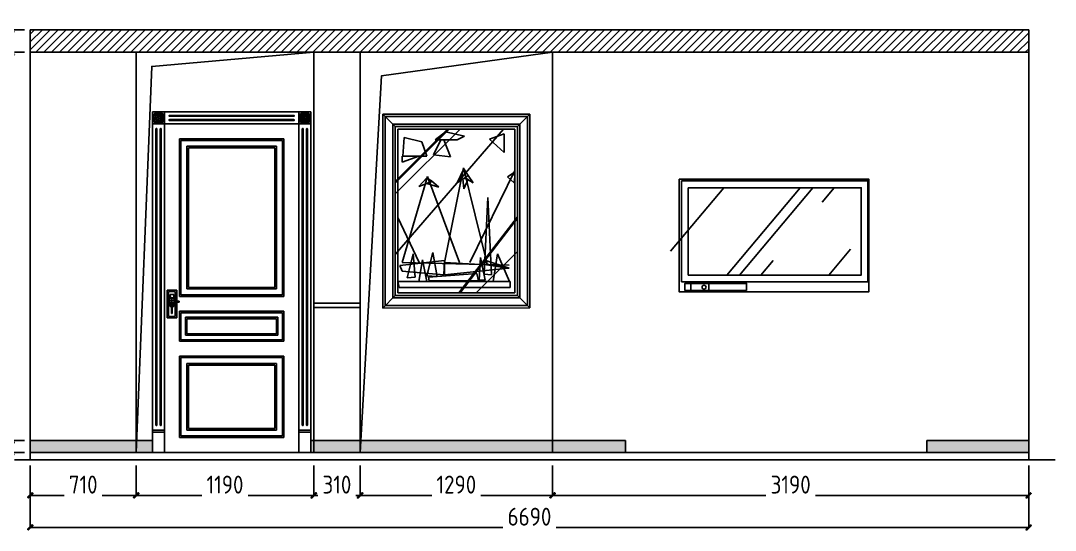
# Model space of a CAD drawing. Extents: x -74236 to 286982, y -14633 to 132816.
# Drawn here: x 96072 to 103004, y 122240 to 125653 of the extents above; entities that cross this region are included whole.
import ezdxf

# ---------------------------------------------------------------- set-up
doc = ezdxf.new("R2010")
doc.units = 0
doc.header["$LTSCALE"] = 10
doc.header["$MEASUREMENT"] = 0
doc.header["$PDSIZE"] = 5
for name, color, linetype in [('1活动家具', 4, 'Continuous'), ('2改建新建', 7, 'Continuous'), ('2粗线1 墙柱  - 4号线', 4, 'Continuous'), ('3粗线2 家具造型  - 7号线', 7, 'Continuous'), ('5顶面布置', 3, 'Continuous'), ('BALCONY_阳台线_', 7, 'Continuous'), ('FURN', 4, 'Continuous'), ('图层3', 66, 'Continuous'), ('图框', 4, 'Continuous'), ('立面', 8, 'Continuous')]:
    doc.layers.add(name, color=color, linetype=linetype)
doc.styles.get("Standard").update_dxf_attribs({"font": 'gbenor.shx', "bigfont": 'gbcbig.shx'})
doc.dimstyles.new('wl20', dxfattribs={"dimscale": 60, "dimtxt": 1.8, "dimasz": 0.03, "dimexe": 0, "dimexo": 0.625, "dimgap": 0.2, "dimtad": 1, "dimdec": 0, "dimrnd": 0.05, "dimdsep": 46, "dimtxsty": 'Standard', "dimblk": 'BZ', "dimcen": 0.06, "dimclrd": 127, "dimclre": 127, "dimclrt": 1, "dimadec": 0, "dimazin": 0, "dimtfac": 1, "dimtdec": 0, "dimtix": 1, "dimtmove": 2, "dimatfit": 3, "dimldrblk": 'jt', "dimfxl": 1, "dimtvp": 1, "dimtfill": 1, "dimtolj": 1, "dimtzin": 0, "dimarcsym": 0})

# ---------------------------------------------------------------- blocks, each defined once
blk = doc.blocks.new('ds')
at = {"layer": '2粗线1 墙柱  - 4号线'}
h = blk.add_hatch(dxfattribs=at)
h.set_pattern_fill('木材', color=251, scale=484.444444, style=0)
h.set_pattern_definition([(50, (371441.3, -424348.75), (313.9628, 1127.828), [7266.667, -968.889, 2422.222, -484.444]), (50, (372085.6, -424106.5), (-804.9658, 43.0492), [1453.3333, -159.8667, 2906.6667, -363.3333]), (50, (371683.5, -423936.97), (1370.6124, 2138.38564), [3875.5556, -678.2222, 1937.7778, -484.4444])])
edge = h.paths.add_edge_path()
edge.add_line((623346.2, -501665.9), (623086.2, -501665.9))
edge.add_ellipse((623077.2, -501660.4), major_axis=(7.5, 7.5), ratio=1, start_angle=166.3226, end_angle=283.6774, ccw=False)
edge.add_line((623068.1, -501665.9), (622986.8, -501665.9))
edge.add_ellipse((622925.5, -501636.2), major_axis=(48.1, 48.1), ratio=1, start_angle=268.6684, end_angle=289.1936, ccw=False)
edge.add_ellipse((622923.6, -501634.2), major_axis=(50.1, 50.1), ratio=1, start_angle=259.256, end_angle=268.6684, ccw=False)
edge.add_line((622963.5, -501692.8), (622956.9, -501692.8))
edge.add_ellipse((622963.6, -501714.7), major_axis=(16.2, 16.2), ratio=1, start_angle=61.9289, end_angle=110.7946)
edge.add_line((622942.7, -501705.3), (622935.2, -501705.3))
edge.add_line((622935.2, -501705.3), (622935.2, -501715.6))
edge.add_ellipse((622928.5, -501725.8), major_axis=(8.61, 8.61), ratio=1, start_angle=352.9636, end_angle=371.5944, ccw=False)
edge.add_ellipse((622932.4, -501721.9), major_axis=(4.74, 4.74), ratio=1, start_angle=314.8816, end_angle=347.6486, ccw=False)
edge.add_ellipse((622934.1, -501722), major_axis=(3.54, 3.54), ratio=1, start_angle=277.0364, end_angle=315, ccw=False)
edge.add_ellipse((622926, -501717), major_axis=(-10.2, 10.2), ratio=1, start_angle=169.4282, end_angle=191.4852, ccw=False)
edge.add_ellipse((622924.7, -501711.1), major_axis=(14.3, 14.3), ratio=1, start_angle=237.4015, end_angle=252.9622, ccw=False)
edge.add_ellipse((622936.5, -501742.1), major_axis=(-9.54, 9.54), ratio=1, start_angle=-11.4552, end_angle=11.1469)
edge.add_ellipse((622923.4, -501733), major_axis=(1.77, 1.77), ratio=1, start_angle=200.4292, end_angle=274.6758, ccw=False)
edge.add_ellipse((622921.3, -501733), major_axis=(-1.77, 1.77), ratio=1, start_angle=85.3242, end_angle=159.5708, ccw=False)
edge.add_ellipse((622908.2, -501742.1), major_axis=(9.54, 9.54), ratio=1, start_angle=348.8531, end_angle=370.8883)
edge.add_ellipse((622919.7, -501711.1), major_axis=(-14.3, 14.3), ratio=1, start_angle=107.0378, end_angle=122.5985, ccw=False)
edge.add_ellipse((622918.5, -501717), major_axis=(-10.2, 10.2), ratio=1, start_angle=78.5148, end_angle=100.5718, ccw=False)
edge.add_ellipse((622910.3, -501722), major_axis=(-3.54, 3.54), ratio=1, start_angle=45, end_angle=82.9636, ccw=False)
edge.add_ellipse((622912, -501721.9), major_axis=(-4.74, 4.74), ratio=1, start_angle=12.3514, end_angle=45.1184, ccw=False)
edge.add_ellipse((622916, -501725.8), major_axis=(8.61, 8.61), ratio=1, start_angle=77.0827, end_angle=97.0364, ccw=False)
edge.add_line((622909.5, -501715.5), (622909.5, -501705.3))
edge.add_line((622909.5, -501705.3), (622902, -501705.3))
edge.add_ellipse((622881.1, -501714.7), major_axis=(16.2, 16.2), ratio=1, start_angle=339.2054, end_angle=388.0711)
edge.add_line((622887.8, -501692.8), (622881.2, -501692.8))
edge.add_ellipse((622921.1, -501634.2), major_axis=(-50.1, 50.1), ratio=1, start_angle=91.3316, end_angle=100.744, ccw=False)
edge.add_ellipse((622919.1, -501636.2), major_axis=(-48.1, 48.1), ratio=1, start_angle=70.8064, end_angle=91.3316, ccw=False)
edge.add_line((622857.8, -501665.9), (622776.6, -501665.9))
edge.add_ellipse((622767.5, -501660.4), major_axis=(7.5, 7.5), ratio=1, start_angle=166.3226, end_angle=283.6774, ccw=False)
edge.add_line((622758.4, -501665.9), (622491.1, -501665.9))
edge.add_line((622491.1, -501665.9), (622491.1, -502081.4))
edge.add_line((622491.1, -502081.4), (623346.2, -502081.4))
edge.add_line((623346.2, -502081.4), (623346.2, -501665.9))
at = {"layer": '3粗线2 家具造型  - 7号线', "color": 251, "ltscale": 0.2}
for p, q in [((623434.2, -501625.5), (622531.9, -501625.5)), ((622531.9, -502160.9), (622531.9, -501625.5)), ((623434.2, -502160.9), (623434.2, -501625.5)), ((623434.2, -502160.9), (622531.9, -502160.9))]:
    blk.add_line(p, q, dxfattribs=at)
at = {"layer": '3粗线2 家具造型  - 7号线', "color": 251}
for p, q in [((622587.4, -502120.8), (622587.4, -502154.2)), ((622673, -502120.8), (622673, -502154.2))]:
    blk.add_line(p, q, dxfattribs=at)
for points in [[(622543.5, -501633.9), (623429.9, -501633.9), (623429.9, -502113.4), (622543.5, -502113.4)], [(622575.5, -501665.9), (623397.9, -501665.9), (623397.9, -502081.4), (622575.5, -502081.4)], [(622852.8, -502154.2), (622559.2, -502154.2), (622559.2, -502120.8), (622852.8, -502120.8)]]:
    blk.add_lwpolyline(points, close=True, dxfattribs=at)
blk.add_circle((622650.4, -502139.1), 9.57, dxfattribs=at)
blk = doc.blocks.new('regfgg')
at = {"color": 8, "ltscale": 5}
for p, q in [((98666.5, -6162.7), (99346.5, -6162.7)), ((98716.5, -6212.7), (99296.5, -6212.7))]:
    blk.add_line(p, q, dxfattribs=at)
at = {"layer": 'BALCONY_阳台线_', "color": 8}
for p, q in [((99423.5, -5995.4), (98589.5, -5995.4)), ((99423.5, -6001.4), (98589.5, -6001.4)), ((99423.5, -6024), (98589.5, -6024)), ((99423.5, -6030), (98589.5, -6030)), ((98499.2, -6085.7), (98499.2, -8069.7)), ((98505.2, -6085.7), (98505.2, -8069.7)), ((98527.9, -6085.7), (98527.9, -8069.7)), ((98533.9, -6085.7), (98533.9, -8069.7)), ((99479.2, -6085.7), (99479.2, -8069.7)), ((99485.2, -6085.7), (99485.2, -8069.7)), ((99507.9, -6085.7), (99507.9, -8069.7)), ((99513.9, -6085.7), (99513.9, -8069.7)), ((98666.5, -6162.7), (98666.5, -7197.7)), ((99346.5, -7197.7), (99346.5, -6162.7)), ((98716.5, -6212.7), (98716.5, -7147.7)), ((99296.5, -7147.7), (99296.5, -6212.7)), ((98583.7, -7342.3), (98583.7, -7175)), ((98583.7, -7175), (98628.3, -7175)), ((98593.7, -7195), (98618.3, -7195)), ((98593.7, -7220.9), (98593.7, -7195)), ((98618.3, -7195), (98618.3, -7220.4)), ((98628.3, -7175), (98628.3, -7230.5)), ((98666.5, -7197.7), (99346.5, -7197.7)), ((98716.5, -7147.7), (99296.5, -7147.7)), ((98579.7, -7235.4), (98631.5, -7235.4)), ((98593.7, -7275), (98593.7, -7249.9)), ((98593.7, -7275), (98618.3, -7275)), ((98603.7, -7322.3), (98603.7, -7275)), ((98606.3, -7211.9), (98606.3, -7262)), ((98608.3, -7275), (98608.3, -7322.3)), ((98618.3, -7250.4), (98618.3, -7275)), ((98628.3, -7237.7), (98628.3, -7342.3)), ((98628.3, -7342.3), (98583.7, -7342.3)), ((98608.3, -7322.3), (98603.7, -7322.3)), ((98666.5, -7317.7), (99346.5, -7317.7)), ((98666.5, -7497.7), (98666.5, -7317.7)), ((99346.5, -7317.7), (99346.5, -7497.7)), ((98706.5, -7457.7), (98706.5, -7357.7)), ((98706.5, -7357.7), (99306.5, -7357.7)), ((99306.5, -7357.7), (99306.5, -7457.7)), ((99306.5, -7457.7), (98706.5, -7457.7)), ((99346.5, -7497.7), (98666.5, -7497.7)), ((98666.5, -8142.7), (98666.5, -7617.7)), ((98666.5, -7617.7), (99346.5, -7617.7)), ((99346.5, -7617.7), (99346.5, -8142.7)), ((98716.5, -8092.7), (98716.5, -7667.7)), ((98716.5, -7667.7), (99296.5, -7667.7)), ((99296.5, -7667.7), (99296.5, -8092.7)), ((98556.5, -8102.7), (98476.5, -8102.7)), ((99296.5, -8092.7), (98716.5, -8092.7)), ((99536.5, -8102.7), (99456.5, -8102.7)), ((98556.5, -8117.7), (98476.5, -8117.7)), ((99346.5, -8142.7), (98666.5, -8142.7)), ((99536.5, -8117.7), (99456.5, -8117.7))]:
    blk.add_line(p, q, dxfattribs=at)
for points in [[(98480.7, -6020.9, 0.150716), (98485.6, -6016.8, -0.220802), (98496.1, -6010.2, -0.081925), (98507.7, -6010.6)], [(98480.7, -6020.9, -0.150716), (98486.9, -6022.5, 0.220802), (98499.3, -6023.8, 0.081925), (98509.5, -6018.4)], [(98487.8, -5989.8, -0.150716), (98490.4, -5995.6, 0.220802), (98497.1, -6006.1, 0.081925), (98507.7, -6010.8)], [(98487.8, -5989.8, 0.150716), (98494.1, -5991, -0.220802), (98505.8, -5995.2, -0.081925), (98512.7, -6004.5)], [(98487.8, -6019.2, -0.120235), (98492.8, -6020.3, 0.299978), (98509.7, -6018.1)], [(98487.9, -6019.3, 0.120235), (98491.9, -6016.2, -0.299978), (98508.1, -6010.8)], [(98493.5, -5994.4, 0.120235), (98498.5, -5995.6, -0.299978), (98512.7, -6004.9)], [(98493.6, -5994.3, -0.120235), (98495.8, -5998.9, 0.299978), (98508.1, -6010.7)], [(98500.6, -6045.9, 0.150716), (98500.4, -6039.4, -0.220802), (98501.8, -6027.1, -0.081925), (98509.4, -6018.3)], [(98500.6, -6045.9, -0.150716), (98505.7, -6042, 0.220802), (98514.5, -6033.2, 0.081925), (98516.6, -6021.8)], [(98503.9, -6039.3, 0.120235), (98503.9, -6034.1, -0.299978), (98509.8, -6018.1)], [(98503.7, -6039.2, -0.120235), (98507.7, -6035.9, 0.299978), (98516.5, -6021.4)], [(98516.5, -5975.9, -0.150716), (98513.6, -5981.6, 0.220802), (98509.5, -5993.4, 0.081925), (98512.5, -6004.6)], [(98516.6, -5983.3, -0.120235), (98514.4, -5987.9, 0.299978), (98512.8, -6004.9)], [(98516.4, -5983.3, 0.120235), (98518.6, -5987.9, -0.299978), (98520.3, -6004.9)], [(98532.5, -6045.9, 0.150716), (98527.4, -6042, -0.220802), (98518.6, -6033.2, -0.081925), (98516.4, -6021.8)], [(98516.5, -5975.9, 0.150716), (98519.5, -5981.6, -0.220802), (98523.6, -5993.4, -0.081925), (98520.5, -6004.6)], [(98529.4, -6039.2, 0.120235), (98525.4, -6035.9, -0.299978), (98516.6, -6021.4)], [(98539.6, -5994.4, -0.120235), (98534.6, -5995.6, 0.299978), (98520.3, -6004.9)], [(98545.3, -5989.8, -0.150716), (98539, -5991, 0.220802), (98527.3, -5995.2, 0.081925), (98520.4, -6004.5)], [(98529.2, -6039.3, -0.120235), (98529.2, -6034.1, 0.299978), (98523.3, -6018.1)], [(98545.3, -6019.2, 0.120235), (98540.2, -6020.3, -0.299978), (98523.4, -6018.1)], [(98552.4, -6020.9, 0.150716), (98546.2, -6022.5, -0.220802), (98533.8, -6023.8, -0.081925), (98523.6, -6018.4)], [(98532.5, -6045.9, -0.150716), (98532.6, -6039.4, 0.220802), (98531.2, -6027.1, 0.081925), (98523.7, -6018.3)], [(98539.5, -5994.3, 0.120235), (98537.2, -5998.9, -0.299978), (98525, -6010.7)], [(98545.2, -6019.3, -0.120235), (98541.2, -6016.2, 0.299978), (98525, -6010.8)], [(98552.4, -6020.9, -0.150716), (98547.5, -6016.8, 0.220802), (98536.9, -6010.2, 0.081925), (98525.3, -6010.6)], [(98545.3, -5989.8, 0.150716), (98542.7, -5995.6, -0.220802), (98536, -6006.1, -0.081925), (98525.4, -6010.8)], [(99460.7, -6020.9, 0.150716), (99465.6, -6016.8, -0.220802), (99476.1, -6010.2, -0.081925), (99487.7, -6010.6)], [(99460.7, -6020.9, -0.150716), (99466.9, -6022.5, 0.220802), (99479.3, -6023.8, 0.081925), (99489.5, -6018.4)], [(99467.8, -5989.8, 0.150716), (99474.1, -5991, -0.220802), (99485.8, -5995.2, -0.081925), (99492.7, -6004.5)], [(99467.8, -5989.8, -0.150716), (99470.4, -5995.6, 0.220802), (99477.1, -6006.1, 0.081925), (99487.7, -6010.8)], [(99467.8, -6019.2, -0.120235), (99472.8, -6020.3, 0.299978), (99489.7, -6018.1)], [(99467.9, -6019.3, 0.120235), (99471.9, -6016.2, -0.299978), (99488.1, -6010.8)], [(99473.5, -5994.4, 0.120235), (99478.5, -5995.6, -0.299978), (99492.7, -6004.9)], [(99473.6, -5994.3, -0.120235), (99475.8, -5998.9, 0.299978), (99488.1, -6010.7)], [(99480.6, -6045.9, 0.150716), (99480.4, -6039.4, -0.220802), (99481.8, -6027.1, -0.081925), (99489.4, -6018.3)], [(99480.6, -6045.9, -0.150716), (99485.7, -6042, 0.220802), (99494.5, -6033.2, 0.081925), (99496.6, -6021.8)], [(99483.9, -6039.3, 0.120235), (99483.9, -6034.1, -0.299978), (99489.8, -6018.1)], [(99483.7, -6039.2, -0.120235), (99487.7, -6035.9, 0.299978), (99496.5, -6021.4)], [(99496.5, -5975.9, -0.150716), (99493.6, -5981.6, 0.220802), (99489.5, -5993.4, 0.081925), (99492.5, -6004.6)], [(99496.6, -5983.3, -0.120235), (99494.4, -5987.9, 0.299978), (99492.8, -6004.9)], [(99496.4, -5983.3, 0.120235), (99498.6, -5987.9, -0.299978), (99500.3, -6004.9)], [(99512.5, -6045.9, 0.150716), (99507.4, -6042, -0.220802), (99498.6, -6033.2, -0.081925), (99496.4, -6021.8)], [(99496.5, -5975.9, 0.150716), (99499.5, -5981.6, -0.220802), (99503.6, -5993.4, -0.081925), (99500.5, -6004.6)], [(99509.4, -6039.2, 0.120235), (99505.4, -6035.9, -0.299978), (99496.6, -6021.4)], [(99519.6, -5994.4, -0.120235), (99514.6, -5995.6, 0.299978), (99500.3, -6004.9)], [(99525.3, -5989.8, -0.150716), (99519, -5991, 0.220802), (99507.3, -5995.2, 0.081925), (99500.4, -6004.5)], [(99509.2, -6039.3, -0.120235), (99509.2, -6034.1, 0.299978), (99503.3, -6018.1)], [(99525.3, -6019.2, 0.120235), (99520.2, -6020.3, -0.299978), (99503.4, -6018.1)], [(99532.4, -6020.9, 0.150716), (99526.2, -6022.5, -0.220802), (99513.8, -6023.8, -0.081925), (99503.6, -6018.4)], [(99512.5, -6045.9, -0.150716), (99512.6, -6039.4, 0.220802), (99511.2, -6027.1, 0.081925), (99503.7, -6018.3)], [(99519.5, -5994.3, 0.120235), (99517.2, -5998.9, -0.299978), (99505, -6010.7)], [(99525.2, -6019.3, -0.120235), (99521.2, -6016.2, 0.299978), (99505, -6010.8)], [(99532.4, -6020.9, -0.150716), (99527.5, -6016.8, 0.220802), (99516.9, -6010.2, 0.081925), (99505.3, -6010.6)], [(99525.3, -5989.8, 0.150716), (99522.7, -5995.6, -0.220802), (99516, -6006.1, -0.081925), (99505.4, -6010.8)]]:
    blk.add_lwpolyline(points, format="xyb", dxfattribs=at)
for points in [[(98511.8, -6002.9, 0.005494), (98512.1, -6003.6), (98512.1, -6003.6, -0.005494), (98511.8, -6002.9)], [(99501.3, -6002.9, -0.005494), (99501, -6003.6), (99501, -6003.6, 0.005494), (99501.3, -6002.9)]]:
    blk.add_lwpolyline(points, format="xyb", close=True, dxfattribs=at)
for centre, radius in [((98483.8, -6005.1), 1.91), ((98502, -5982.4), 1.91), ((98516.5, -6012.7), 3.74), ((98531.2, -5982.4), 1.91), ((98549.3, -6005.3), 1.91), ((99463.7, -6005.3), 1.91), ((99481.9, -5982.4), 1.91), ((99496.5, -6012.7), 3.74), ((99511, -5982.4), 1.91), ((99529.3, -6005.1), 1.91), ((98490.2, -6033.6), 1.91), ((98516.4, -6046.3), 1.91), ((98542.8, -6033.7), 1.91), ((99470.3, -6033.7), 1.91), ((99496.6, -6046.3), 1.91), ((99522.9, -6033.6), 1.91), ((98606.3, -7235.4), 19.2), ((98606.3, -7235.4), 17.3), ((98651, -7243.2), 4.11)]:
    blk.add_circle(centre, radius, dxfattribs=at)
for centre, radius, start, end in [((98589.5, -5998.4), 3, 90, 270), ((98589.5, -6027), 3, 90, 270), ((99423.5, -5998.4), 3, 270, 90), ((99423.5, -6027), 3, 270, 90), ((98502.2, -6085.7), 3, 0, 180), ((98530.9, -6085.7), 3, 0, 180), ((99482.2, -6085.7), 3, 0, 180), ((99510.9, -6085.7), 3, 0, 180), ((98607.1, -7253.7), 7.04, 178.06917, 236.25478), ((98606.4, -7271.3), 3.95, 131.3825, 48.6175), ((98596.8, -7264.4), 8.02, 330.88353, 36.75375), ((98616, -7264.4), 8.02, 143.24625, 209.11647), ((98605.7, -7253.7), 7.04, 303.74522, 1.93083), ((98626.8, -7247.7), 17.2, 39.94323, 96.24616), ((98628.4, -7249.8), 12.1, 31.61961, 104.90972), ((98645.8, -7232.6), 12.9, 237.02234, 277.852), ((98649.7, -7230.6), 11.4, 211.61961, 257.07395), ((98502.2, -8069.7), 3, 180, 0), ((98530.9, -8069.7), 3, 180, 0), ((99482.2, -8069.7), 3, 180, 0), ((99510.9, -8069.7), 3, 180, 0)]:
    blk.add_arc(centre, radius, start, end, dxfattribs=at)
at = {"layer": 'FURN'}
for p, q in [((98476.5, -5972.7), (98476.5, -8252.7)), ((99536.5, -5972.7), (98476.5, -5972.7)), ((98556.5, -5972.7), (98556.5, -8252.7)), ((99456.5, -5972.7), (99456.5, -8252.7)), ((99536.5, -5972.7), (99536.5, -8252.7)), ((99536.5, -6052.7), (98476.5, -6052.7)), ((98656.5, -6152.7), (98656.5, -7207.7)), ((98656.5, -6152.7), (99356.5, -6152.7)), ((99356.5, -7207.7), (99356.5, -6152.7)), ((98706.5, -6202.7), (98706.5, -7157.7)), ((98706.5, -6202.7), (99306.5, -6202.7)), ((99306.5, -7157.7), (99306.5, -6202.7)), ((98573.7, -7165), (98638.3, -7165)), ((98573.7, -7352.3), (98573.7, -7165)), ((98638.3, -7165), (98638.3, -7234.9)), ((98656.5, -7207.7), (99356.5, -7207.7)), ((98706.5, -7157.7), (99306.5, -7157.7)), ((98638.3, -7242.8), (98638.3, -7352.3)), ((98656.5, -7507.7), (98656.5, -7307.7)), ((98656.5, -7307.7), (99356.5, -7307.7)), ((98696.5, -7347.7), (99316.5, -7347.7)), ((98696.5, -7467.7), (98696.5, -7347.7)), ((99316.5, -7347.7), (99316.5, -7467.7)), ((99356.5, -7307.7), (99356.5, -7507.7)), ((98638.3, -7352.3), (98573.7, -7352.3)), ((99316.5, -7467.7), (98696.5, -7467.7)), ((99356.5, -7507.7), (98656.5, -7507.7)), ((98656.5, -8152.7), (98656.5, -7607.7)), ((98656.5, -7607.7), (99356.5, -7607.7)), ((99356.5, -7607.7), (99356.5, -8152.7)), ((98706.5, -8102.7), (98706.5, -7657.7)), ((98706.5, -7657.7), (99306.5, -7657.7)), ((99306.5, -7657.7), (99306.5, -8102.7)), ((99306.5, -8102.7), (98706.5, -8102.7)), ((99356.5, -8152.7), (98656.5, -8152.7))]:
    blk.add_line(p, q, dxfattribs=at)
for centre, radius in [((98516.5, -6012.7), 40), ((98516.5, -6012.7), 36.8), ((99496.5, -6012.7), 40), ((99496.5, -6012.7), 36.8)]:
    blk.add_circle(centre, radius, dxfattribs=at)
blk = doc.blocks.new('BZ')
at = {"layer": '图框', "linetype": 'Continuous'}
blk.add_hatch(color=2, dxfattribs=at).paths.add_polyline_path([(9.6, 6.5), (6.6, 9.4), (-10.5, -7.5), (-7.4, -10.7)])
blk.add_lwpolyline([(-7.4, -10.7), (9.6, 6.5), (6.6, 9.4), (-10.5, -7.5), (-7.4, -10.7)], dxfattribs=at)
blk = doc.blocks.new('*D41')
at = {"layer": '1活动家具', "color": 127, "lineweight": -2, "transparency": 16777216}
for p, q in [((96135.7, 122674.3), (96135.7, 122474.2)), ((96845.7, 122674.3), (96845.7, 122474.2)), ((96137.5, 122474.2), (96843.9, 122474.2))]:
    blk.add_line(p, q, dxfattribs=at)
at = {"layer": 'Defpoints', "color": 0, "transparency": 16777216}
for p in [(96135.7, 122711.8), (96845.7, 122711.8), (96845.7, 122474.2)]:
    blk.add_point(p, dxfattribs=at)
at = {"layer": '1活动家具', "color": 127, "lineweight": -2, "transparency": 16777216, "xscale": 1.8, "yscale": 1.8, "zscale": 1.8, "rotation": 180}
blk.add_blockref('BZ', (96135.7, 122474.2), dxfattribs=at)
at = {"layer": '1活动家具', "color": 127, "lineweight": -2, "transparency": 16777216, "xscale": 1.8, "yscale": 1.8, "zscale": 1.8}
blk.add_blockref('BZ', (96845.7, 122474.2), dxfattribs=at)
at = {"layer": '1活动家具', "color": 1, "transparency": 16777216, "insert": (96490.7, 122546.2), "char_height": 120, "attachment_point": 5, "bg_fill": 3, "box_fill_scale": 1.25, "bg_fill_color": 256, "bg_fill_true_color": 13158600, "bg_fill_transparency": 0}
blk.add_mtext('\\A1;710', dxfattribs=at)
blk = doc.blocks.new('jt')
at = {"layer": '图框', "linetype": 'Continuous'}
blk.add_hatch(color=2, dxfattribs=at).paths.add_polyline_path([(-22, 17.7), (-16.7, 22.2), (0, 0), (-16.7, -22), (-22, -17.6), (-5.7, 0)])
blk.add_lwpolyline([(-22, 17.7), (-16.7, 22.2), (0, 0), (-16.7, -22), (-22, -17.6), (-5.7, 0), (-22, 17.7)], dxfattribs=at)
blk = doc.blocks.new('*D42')
at = {"layer": '1活动家具', "color": 127, "lineweight": -2, "transparency": 16777216}
for p, q in [((96845.7, 122674.3), (96845.7, 122474.2)), ((98035.7, 122674.3), (98035.7, 122474.2)), ((96847.5, 122474.2), (98033.9, 122474.2))]:
    blk.add_line(p, q, dxfattribs=at)
at = {"layer": 'Defpoints', "color": 0, "transparency": 16777216}
for p in [(96845.7, 122711.8), (98035.7, 122711.8), (98035.7, 122474.2)]:
    blk.add_point(p, dxfattribs=at)
at = {"layer": '1活动家具', "color": 127, "lineweight": -2, "transparency": 16777216, "xscale": 1.8, "yscale": 1.8, "zscale": 1.8, "rotation": 180}
blk.add_blockref('BZ', (96845.7, 122474.2), dxfattribs=at)
at = {"layer": '1活动家具', "color": 127, "lineweight": -2, "transparency": 16777216, "xscale": 1.8, "yscale": 1.8, "zscale": 1.8}
blk.add_blockref('BZ', (98035.7, 122474.2), dxfattribs=at)
at = {"layer": '1活动家具', "color": 1, "transparency": 16777216, "insert": (97440.7, 122546.2), "char_height": 120, "attachment_point": 5, "bg_fill": 3, "box_fill_scale": 1.25, "bg_fill_color": 256, "bg_fill_true_color": 13158600, "bg_fill_transparency": 0}
blk.add_mtext('\\A1;1190', dxfattribs=at)
blk = doc.blocks.new('*D43')
at = {"layer": '1活动家具', "color": 127, "lineweight": -2, "transparency": 16777216}
for p, q in [((98035.7, 122674.3), (98035.7, 122474.2)), ((98345.7, 122674.3), (98345.7, 122474.2)), ((98037.5, 122474.2), (98343.9, 122474.2))]:
    blk.add_line(p, q, dxfattribs=at)
at = {"layer": 'Defpoints', "color": 0, "transparency": 16777216}
for p in [(98035.7, 122711.8), (98345.7, 122711.8)]:
    blk.add_point(p, dxfattribs=at)
at = {"layer": '1活动家具', "color": 127, "lineweight": -2, "transparency": 16777216, "xscale": 1.8, "yscale": 1.8, "zscale": 1.8, "rotation": 180}
blk.add_blockref('BZ', (98035.7, 122474.2), dxfattribs=at)
at = {"layer": '1活动家具', "color": 127, "lineweight": -2, "transparency": 16777216, "xscale": 1.8, "yscale": 1.8, "zscale": 1.8}
blk.add_blockref('BZ', (98345.7, 122474.2), dxfattribs=at)
at = {"layer": '1活动家具', "color": 1, "transparency": 16777216, "insert": (98190.7, 122546.2), "char_height": 120, "attachment_point": 5, "bg_fill": 3, "box_fill_scale": 1.25, "bg_fill_color": 256, "bg_fill_true_color": 13158600, "bg_fill_transparency": 0}
blk.add_mtext('\\A1;310', dxfattribs=at)
at = {"layer": 'Defpoints', "color": 0, "transparency": 16777216}
blk.add_point((98345.7, 122474.2), dxfattribs=at)
blk = doc.blocks.new('*D44')
at = {"layer": '1活动家具', "color": 127, "lineweight": -2, "transparency": 16777216}
for p, q in [((98345.7, 122674.3), (98345.7, 122474.2)), ((99635.7, 122674.3), (99635.7, 122474.2)), ((98347.5, 122474.2), (99633.9, 122474.2))]:
    blk.add_line(p, q, dxfattribs=at)
at = {"layer": 'Defpoints', "color": 0, "transparency": 16777216}
for p in [(98345.7, 122711.8), (99635.7, 122711.8), (99635.7, 122474.2)]:
    blk.add_point(p, dxfattribs=at)
at = {"layer": '1活动家具', "color": 127, "lineweight": -2, "transparency": 16777216, "xscale": 1.8, "yscale": 1.8, "zscale": 1.8, "rotation": 180}
blk.add_blockref('BZ', (98345.7, 122474.2), dxfattribs=at)
at = {"layer": '1活动家具', "color": 127, "lineweight": -2, "transparency": 16777216, "xscale": 1.8, "yscale": 1.8, "zscale": 1.8}
blk.add_blockref('BZ', (99635.7, 122474.2), dxfattribs=at)
at = {"layer": '1活动家具', "color": 1, "transparency": 16777216, "insert": (98990.7, 122546.2), "char_height": 120, "attachment_point": 5, "bg_fill": 3, "box_fill_scale": 1.25, "bg_fill_color": 256, "bg_fill_true_color": 13158600, "bg_fill_transparency": 0}
blk.add_mtext('\\A1;1290', dxfattribs=at)
blk = doc.blocks.new('*D45')
at = {"layer": '1活动家具', "color": 127, "lineweight": -2, "transparency": 16777216}
for p, q in [((99635.7, 122674.3), (99635.7, 122474.2)), ((102825.7, 122674.3), (102825.7, 122474.2)), ((99637.5, 122474.2), (102823.9, 122474.2))]:
    blk.add_line(p, q, dxfattribs=at)
at = {"layer": 'Defpoints', "color": 0, "transparency": 16777216}
for p in [(99635.7, 122711.8), (102825.7, 122711.8), (102825.7, 122474.2)]:
    blk.add_point(p, dxfattribs=at)
at = {"layer": '1活动家具', "color": 127, "lineweight": -2, "transparency": 16777216, "xscale": 1.8, "yscale": 1.8, "zscale": 1.8, "rotation": 180}
blk.add_blockref('BZ', (99635.7, 122474.2), dxfattribs=at)
at = {"layer": '1活动家具', "color": 127, "lineweight": -2, "transparency": 16777216, "xscale": 1.8, "yscale": 1.8, "zscale": 1.8}
blk.add_blockref('BZ', (102825.7, 122474.2), dxfattribs=at)
at = {"layer": '1活动家具', "color": 1, "transparency": 16777216, "insert": (101230.7, 122546.2), "char_height": 120, "attachment_point": 5, "bg_fill": 3, "box_fill_scale": 1.25, "bg_fill_color": 256, "bg_fill_true_color": 13158600, "bg_fill_transparency": 0}
blk.add_mtext('\\A1;3190', dxfattribs=at)
blk = doc.blocks.new('*D46')
at = {"layer": '1活动家具', "color": 127, "lineweight": -2, "transparency": 16777216}
for p, q in [((96135.7, 122636.8), (96135.7, 122259.4)), ((102825.7, 122636.8), (102825.7, 122259.4)), ((96137.5, 122259.4), (102823.9, 122259.4))]:
    blk.add_line(p, q, dxfattribs=at)
at = {"layer": 'Defpoints', "color": 0, "transparency": 16777216}
for p in [(96135.7, 122674.3), (102825.7, 122674.3), (102825.7, 122259.4)]:
    blk.add_point(p, dxfattribs=at)
at = {"layer": '1活动家具', "color": 127, "lineweight": -2, "transparency": 16777216, "xscale": 1.8, "yscale": 1.8, "zscale": 1.8, "rotation": 180}
blk.add_blockref('BZ', (96135.7, 122259.4), dxfattribs=at)
at = {"layer": '1活动家具', "color": 127, "lineweight": -2, "transparency": 16777216, "xscale": 1.8, "yscale": 1.8, "zscale": 1.8}
blk.add_blockref('BZ', (102825.7, 122259.4), dxfattribs=at)
at = {"layer": '1活动家具', "color": 1, "transparency": 16777216, "insert": (99480.7, 122331.4), "char_height": 120, "attachment_point": 5, "bg_fill": 3, "box_fill_scale": 1.25, "bg_fill_color": 256, "bg_fill_true_color": 13158600, "bg_fill_transparency": 0}
blk.add_mtext('\\A1;6690', dxfattribs=at)
blk = doc.blocks.new('*D47')
at = {"layer": '1活动家具', "color": 127, "lineweight": -2, "transparency": 16777216}
for p, q in [((96011.5, 122843.6), (96011.5, 122845.4)), ((96098.2, 122841.8), (96011.5, 122841.8)), ((96011.5, 122761.8), (96011.5, 122841.8)), ((96098.2, 122761.8), (96011.5, 122761.8)), ((96011.5, 122760), (96011.5, 122758.2))]:
    blk.add_line(p, q, dxfattribs=at)
at = {"layer": 'Defpoints', "color": 0, "transparency": 16777216}
for p in [(96135.7, 122841.8), (96135.7, 122761.8)]:
    blk.add_point(p, dxfattribs=at)
at = {"layer": '1活动家具', "color": 127, "lineweight": -2, "transparency": 16777216, "xscale": 1.8, "yscale": 1.8, "zscale": 1.8}
for p, rotation in [((96011.5, 122841.8), 270), ((96011.5, 122761.8), 90)]:
    blk.add_blockref('BZ', p, dxfattribs=dict(at, rotation=rotation))
at = {"layer": '1活动家具', "color": 1, "transparency": 16777216, "insert": (95939.5, 122801.8), "char_height": 120, "attachment_point": 5, "rotation": 90, "bg_fill": 3, "box_fill_scale": 1.25, "bg_fill_color": 256, "bg_fill_true_color": 13158600, "bg_fill_transparency": 0}
blk.add_mtext('\\A1;80', dxfattribs=at)
at = {"layer": 'Defpoints', "color": 0, "transparency": 16777216}
blk.add_point((96011.5, 122841.8), dxfattribs=at)
blk = doc.blocks.new('*D48')
at = {"layer": '1活动家具', "color": 127, "lineweight": -2, "transparency": 16777216}
for p, q in [((96098.2, 125441.8), (96011.5, 125441.8)), ((96011.5, 122843.6), (96011.5, 125440)), ((96098.2, 122841.8), (96011.5, 122841.8))]:
    blk.add_line(p, q, dxfattribs=at)
at = {"layer": 'Defpoints', "color": 0, "transparency": 16777216}
for p in [(96011.5, 125441.8), (96135.7, 125441.8), (96135.7, 122841.8)]:
    blk.add_point(p, dxfattribs=at)
at = {"layer": '1活动家具', "color": 127, "lineweight": -2, "transparency": 16777216, "xscale": 1.8, "yscale": 1.8, "zscale": 1.8}
for p, rotation in [((96011.5, 125441.8), 90), ((96011.5, 122841.8), 270)]:
    blk.add_blockref('BZ', p, dxfattribs=dict(at, rotation=rotation))
at = {"layer": '1活动家具', "color": 1, "transparency": 16777216, "insert": (95939.5, 124141.8), "char_height": 120, "attachment_point": 5, "rotation": 90, "bg_fill": 3, "box_fill_scale": 1.25, "bg_fill_color": 256, "bg_fill_true_color": 13158600, "bg_fill_transparency": 0}
blk.add_mtext('\\A1;2600', dxfattribs=at)
blk = doc.blocks.new('*D49')
at = {"layer": '1活动家具', "color": 127, "lineweight": -2, "transparency": 16777216}
for p, q in [((96011.5, 125593.6), (96011.5, 125595.4)), ((96098.2, 125591.8), (96011.5, 125591.8)), ((96011.5, 125441.8), (96011.5, 125591.8)), ((96098.2, 125441.8), (96011.5, 125441.8)), ((96011.5, 125440), (96011.5, 125438.2))]:
    blk.add_line(p, q, dxfattribs=at)
at = {"layer": 'Defpoints', "color": 0, "transparency": 16777216}
for p in [(96135.7, 125591.8), (96135.7, 125441.8)]:
    blk.add_point(p, dxfattribs=at)
at = {"layer": '1活动家具', "color": 127, "lineweight": -2, "transparency": 16777216, "xscale": 1.8, "yscale": 1.8, "zscale": 1.8}
for p, rotation in [((96011.5, 125591.8), 270), ((96011.5, 125441.8), 90)]:
    blk.add_blockref('BZ', p, dxfattribs=dict(at, rotation=rotation))
at = {"layer": '1活动家具', "color": 1, "transparency": 16777216, "insert": (95939.5, 125516.8), "char_height": 120, "attachment_point": 5, "rotation": 90, "bg_fill": 3, "box_fill_scale": 1.25, "bg_fill_color": 256, "bg_fill_true_color": 13158600, "bg_fill_transparency": 0}
blk.add_mtext('\\A1;150', dxfattribs=at)
at = {"layer": 'Defpoints', "color": 0, "transparency": 16777216}
blk.add_point((96011.5, 125591.8), dxfattribs=at)
blk = doc.blocks.new('*D50')
at = {"layer": '1活动家具', "color": 127, "lineweight": -2, "transparency": 16777216}
for p, q in [((96098.2, 125591.8), (95841.4, 125591.8)), ((95841.4, 125590), (95841.4, 122763.6)), ((96098.2, 122761.8), (95841.4, 122761.8))]:
    blk.add_line(p, q, dxfattribs=at)
at = {"layer": 'Defpoints', "color": 0, "transparency": 16777216}
for p in [(96135.7, 125591.8), (95841.4, 122761.8), (96135.7, 122761.8)]:
    blk.add_point(p, dxfattribs=at)
at = {"layer": '1活动家具', "color": 127, "lineweight": -2, "transparency": 16777216, "xscale": 1.8, "yscale": 1.8, "zscale": 1.8}
for p, rotation in [((95841.4, 125591.8), 90), ((95841.4, 122761.8), 270)]:
    blk.add_blockref('BZ', p, dxfattribs=dict(at, rotation=rotation))
at = {"layer": '1活动家具', "color": 1, "transparency": 16777216, "insert": (95769.4, 124176.8), "char_height": 120, "attachment_point": 5, "rotation": 90, "bg_fill": 3, "box_fill_scale": 1.25, "bg_fill_color": 256, "bg_fill_true_color": 13158600, "bg_fill_transparency": 0}
blk.add_mtext('\\A1;2830', dxfattribs=at)

msp = doc.modelspace()

# ---------------------------------------------------------------- hatches: boundary and pattern name
at = {"layer": '2改建新建'}
h = msp.add_hatch(dxfattribs=at)
h.set_pattern_fill('ANSI31', color=251, scale=300)
h.set_pattern_definition([(45, (0, 1161.273), (-26.516504, 26.516504), [])])
h.paths.add_polyline_path([(96135.7, 125591.8), (96135.7, 125441.8), (102825.7, 125441.8), (102825.7, 125591.8)])
at = {"layer": '5顶面布置'}
h = msp.add_hatch(dxfattribs=at)
h.set_pattern_fill('ANSI33', color=251, scale=250, angle=45, double=1)
h.set_pattern_definition([(90, (0, 1161.27), (-62.5, 1e-14), []), (90, (31.25, 1192.52), (-62.5, 1e-14), [31.25, -15.625])])
h.paths.add_polyline_path([(100123.4, 122841.8), (98015.7, 122841.8), (98015.7, 122761.8), (100123.4, 122761.8)])
h.paths.add_polyline_path([(96135.7, 122841.8), (96955.7, 122841.8), (96955.7, 122761.8), (96135.7, 122761.8)])
h.paths.add_polyline_path([(102143.4, 122841.8), (102825.7, 122841.8), (102825.7, 122761.8), (102143.4, 122761.8)])

# ---------------------------------------------------------------- linework, layer by layer
at = {"color": 3}
msp.add_lwpolyline([(100483.5, 124591.8), (101754.6, 124591.8), (101754.6, 123837.6), (100483.5, 123837.6)], close=True, dxfattribs=at)
at = {"layer": '2改建新建', "color": 0}
for p, q in [((96135.7, 125591.8), (96135.7, 122711.8)), ((96135.7, 125591.8), (102825.7, 125591.8)), ((102825.7, 125591.8), (102825.7, 122711.8)), ((96135.7, 125441.8), (102825.7, 125441.8)), ((96845.7, 125441.8), (96845.7, 122761.8)), ((98035.7, 125441.8), (98035.7, 123761.8)), ((98345.7, 123761.8), (98345.7, 125441.8)), ((99635.7, 125441.8), (99635.7, 122761.8)), ((98035.7, 123731.8), (98345.7, 123731.8)), ((96135.7, 122841.8), (96955.7, 122841.8)), ((102143.4, 122841.8), (102825.7, 122841.8)), ((95899.8, 122711.8), (103003.7, 122711.8)), ((96135.7, 122761.8), (102825.7, 122761.8))]:
    msp.add_line(p, q, dxfattribs=at)
for points in [[(98035.7, 123761.8), (98345.7, 123761.8), (98345.7, 122761.8), (98035.7, 122761.8)], [(96135.7, 122841.8), (96955.7, 122841.8), (96955.7, 122761.8), (96135.7, 122761.8)], [(100123.4, 122841.8), (98015.7, 122841.8), (98015.7, 122761.8), (100123.4, 122761.8)], [(102143.4, 122841.8), (102825.7, 122841.8), (102825.7, 122761.8), (102143.4, 122761.8)]]:
    msp.add_lwpolyline(points, close=True, dxfattribs=at)
at = {"layer": '5顶面布置', "color": 251}
for points in [[(98035.7, 125441.8), (96950.1, 125346.8), (96845.7, 122761.8)], [(99635.7, 125441.8), (98489.8, 125284.9), (98345.7, 122761.8)]]:
    msp.add_lwpolyline(points, dxfattribs=at)
at = {"layer": '图层3'}
for p, q in [((98581.9, 124943.9), (98497.9, 125027.9)), ((98497.9, 123728.7), (98497.9, 125027.9)), ((98497.9, 125027.9), (99483.5, 125027.9)), ((98514.7, 123746.2), (98514.7, 125011.1)), ((98514.7, 125011.1), (99466.7, 125011.1)), ((99399.5, 124943.9), (99483.5, 125027.9)), ((99466.7, 125011.1), (99466.7, 123746.2)), ((99483.5, 125027.9), (99483.5, 123729.4)), ((98565.1, 123796.6), (98565.1, 124960.7)), ((98565.1, 124960.7), (99416.3, 124960.7)), ((98581.9, 123813.4), (98581.9, 124943.9)), ((98581.9, 124943.9), (99399.5, 124943.9)), ((98932.4, 124927.1), (98581.9, 124576.5)), ((98942.9, 124927.1), (98581.9, 124566.1)), ((99305.8, 124927.1), (98581.9, 124086.3)), ((99016, 124927.1), (98581.9, 124493)), ((98598.7, 123830.2), (98598.7, 124927.1)), ((98598.7, 124927.1), (99382.7, 124927.1)), ((99382.7, 124927.1), (99382.7, 123830.2)), ((99399.5, 124943.9), (99399.5, 123813.4)), ((99416.3, 124960.7), (99416.3, 123796.6)), ((98631.5, 124745.8), (98641.4, 124870.4)), ((98641.4, 124870.4), (98759.4, 124840.9)), ((98838.2, 124755.7), (98887.5, 124855.7)), ((98917, 124909.8), (98848.1, 124855.7)), ((98995.7, 124855.7), (98848.1, 124855.7)), ((98907.1, 124855.7), (98951.5, 124740.9)), ((98917, 124909.8), (99045, 124880.3)), ((99045, 124880.3), (98995.7, 124855.7)), ((99310.6, 124895.1), (99212.3, 124860.7)), ((99212.3, 124860.7), (99310.6, 124770.4)), ((99310.6, 124770.4), (99310.6, 124895.1)), ((98759.4, 124840.9), (98793.9, 124745.8)), ((98793.9, 124745.8), (98626.7, 124745.8)), ((98626.7, 124706.4), (98739.8, 124745.8)), ((98626.7, 124745.8), (98626.7, 124706.4)), ((98951.5, 124740.9), (98838.2, 124755.7)), ((98911.5, 124033.5), (99039.4, 124667.2)), ((98995.7, 124567), (99040, 124660.5)), ((99039.4, 124667.2), (99195.8, 124033.5)), ((99040, 124660.5), (99069.5, 124616.1)), ((99082.2, 124033.5), (99382.7, 124650.5)), ((99378.8, 124636.7), (99334.5, 124607.2)), ((99383.6, 124607.2), (99378.8, 124636.7)), ((98797.7, 124610.3), (98627.1, 124033.5)), ((98739.8, 124542.4), (98793.9, 124601.3)), ((98828.5, 124576.9), (98739.8, 124542.4)), ((98793.9, 124601.3), (98828.5, 124576.9)), ((98823.4, 124581.7), (98793.9, 124562)), ((98797.7, 124610.3), (99011, 124033.5)), ((98872.7, 124537.5), (98823.4, 124581.7)), ((99069.5, 124616.1), (98995.7, 124567)), ((99035.1, 124596.5), (99040, 124527.6)), ((99035.1, 124596.5), (99069.5, 124591.6)), ((99040, 124527.6), (99069.5, 124591.6)), ((99049.9, 124601.3), (99069.5, 124616.1)), ((99104, 124567), (99049.9, 124601.3)), ((99069.5, 124616.1), (99104, 124567)), ((99334.5, 124607.2), (99378.8, 124567.8)), ((99383.6, 124607.2), (99378.8, 124567.8)), ((98598.7, 124515.7), (98598.7, 123830.2)), ((98793.9, 124562), (98872.7, 124537.5)), ((99177.9, 123955.3), (99202.4, 124468.9)), ((99202.4, 124468.9), (99227, 123950.4)), ((98740.7, 124033.5), (98598.7, 124334.5)), ((99399.5, 124338.9), (99007.7, 123830.2)), ((99399.5, 124331.1), (99015.5, 123830.2)), ((98661, 123930.6), (98700.4, 124091.9)), ((98700.4, 124091.9), (98715.2, 123935.7)), ((98793.9, 123945.4), (98833.3, 124101.8)), ((98833.3, 124101.8), (98862.8, 123940.5)), ((99399.5, 124107.2), (99122.5, 123830.2)), ((99236.9, 123906.2), (99266.4, 124091.9)), ((99266.4, 124091.9), (99347.2, 123906.2)), ((98611.9, 124014.5), (98912.1, 124047.7)), ((98626.7, 123975.1), (98611.9, 124014.5)), ((98627.1, 124033.5), (99344.6, 124015)), ((98739.8, 123906.2), (98764.5, 124052.5)), ((98764.5, 124052.5), (98793.9, 123906.2)), ((98907.1, 123950.4), (98912.1, 124047.7)), ((98912.1, 124032.9), (99192.7, 124018)), ((98912.1, 124032.9), (98912.1, 123950.4)), ((99143.4, 123915.9), (99153.3, 124067.3)), ((99153.3, 124067.3), (99182.8, 123915.9)), ((99187.6, 124047.7), (99345.5, 123994.7)), ((99197.5, 124023), (99187.6, 124047.7)), ((99192.7, 124018), (99340.7, 123994.7)), ((99345.5, 123994.7), (99197.5, 124023)), ((98907.1, 123950.4), (98626.7, 123975.1)), ((98862.8, 123940.5), (98793.9, 123945.4)), ((98803.8, 123935.7), (99128.6, 123960.3)), ((99340.7, 123994.7), (98912.1, 123950.4)), ((99138.5, 123911), (99128.6, 123960.3)), ((99227, 123950.4), (99177.9, 123955.3)), ((98598.7, 123906.2), (99352.3, 123906.2)), ((98608.6, 123866.8), (98598.7, 123906.2)), ((98715.2, 123935.7), (98661, 123930.6)), ((98793.9, 123906.2), (98739.8, 123906.2)), ((98808.7, 123911), (98803.8, 123935.7)), ((99138.5, 123911), (98808.7, 123911)), ((99182.8, 123915.9), (99143.4, 123915.9)), ((99347.2, 123906.2), (99236.9, 123906.2)), ((99352.3, 123906.2), (99352.3, 123866.8)), ((98581.9, 123813.4), (98497.9, 123728.7)), ((99399.5, 123813.4), (98581.9, 123813.4)), ((99382.7, 123830.2), (98598.7, 123830.2)), ((99352.3, 123866.8), (98608.6, 123866.8)), ((99399.5, 123813.4), (99483.5, 123729.4)), ((99466.7, 123746.2), (98514.7, 123746.2)), ((99416.3, 123796.6), (98565.1, 123796.6)), ((99483.5, 123729.4), (98497.9, 123728.7))]:
    msp.add_line(p, q, dxfattribs=at)

# ---------------------------------------------------------------- block references
at = {"color": 8}
msp.add_blockref('regfgg', (-1520.8, 131014.5), dxfattribs=at)
at = {"layer": '立面', "color": 250, "linetype": 'ByBlock', "xscale": 1.40869565214822, "yscale": 1.40869565214822, "zscale": 1.40869565214822}
msp.add_blockref('ds', (-776474.4, 831229.4), dxfattribs=at)

# ---------------------------------------------------------------- next in the draw order: dimensions: what is measured, and where the dimension line sits
at = {"layer": '1活动家具', "color": 0}
dim = msp.add_linear_dim(base=(96845.7, 122474.2), p1=(96135.7, 122711.8), p2=(96845.7, 122711.8), dimstyle='wl20', override={"dimtxt": 2, "dimfxl": 20, "dimfxlon": 1, "dimarcsym": 1}, dxfattribs=at)
dim.commit()
dim.dimension.update_dxf_attribs({"geometry": '*D41', "text_midpoint": (96490.7, 122546.2)})

# ---------------------------------------------------------------- next in the draw order: dimensions: what is measured, and where the dimension line sits
dim = msp.add_linear_dim(base=(98035.7, 122474.2), p1=(96845.7, 122711.8), p2=(98035.7, 122711.8), dimstyle='wl20', override={"dimtxt": 2, "dimfxl": 20, "dimfxlon": 1, "dimarcsym": 1}, dxfattribs=at)
dim.commit()
dim.dimension.update_dxf_attribs({"geometry": '*D42', "text_midpoint": (97440.7, 122546.2)})

# ---------------------------------------------------------------- next in the draw order: dimensions: what is measured, and where the dimension line sits
dim = msp.add_linear_dim(base=(98345.7, 122474.2), p1=(98035.7, 122711.8), p2=(98345.7, 122711.8), dimstyle='wl20', override={"dimtxt": 2, "dimfxl": 20, "dimfxlon": 1, "dimarcsym": 1}, dxfattribs=at)
dim.commit()
dim.dimension.update_dxf_attribs({"geometry": '*D43', "text_midpoint": (98190.7, 122546.2)})

# ---------------------------------------------------------------- next in the draw order: dimensions: what is measured, and where the dimension line sits
dim = msp.add_linear_dim(base=(99635.7, 122474.2), p1=(98345.7, 122711.8), p2=(99635.7, 122711.8), dimstyle='wl20', override={"dimtxt": 2, "dimfxl": 20, "dimfxlon": 1, "dimarcsym": 1}, dxfattribs=at)
dim.commit()
dim.dimension.update_dxf_attribs({"geometry": '*D44', "text_midpoint": (98990.7, 122546.2)})

# ---------------------------------------------------------------- next in the draw order: dimensions: what is measured, and where the dimension line sits
dim = msp.add_linear_dim(base=(102825.7, 122474.2), p1=(99635.7, 122711.8), p2=(102825.7, 122711.8), dimstyle='wl20', override={"dimtxt": 2, "dimfxl": 20, "dimfxlon": 1, "dimarcsym": 1}, dxfattribs=at)
dim.commit()
dim.dimension.update_dxf_attribs({"geometry": '*D45', "text_midpoint": (101230.7, 122546.2)})

# ---------------------------------------------------------------- next in the draw order: dimensions: what is measured, and where the dimension line sits
dim = msp.add_linear_dim(base=(102825.7, 122259.4), p1=(96135.7, 122674.3), p2=(102825.7, 122674.3), dimstyle='wl20', override={"dimtxt": 2, "dimfxl": 20, "dimfxlon": 1, "dimarcsym": 1}, dxfattribs=at)
dim.commit()
dim.dimension.update_dxf_attribs({"geometry": '*D46', "text_midpoint": (99480.7, 122331.4)})

# ---------------------------------------------------------------- next in the draw order: dimensions: what is measured, and where the dimension line sits
dim = msp.add_linear_dim(base=(96011.5, 122841.8), p1=(96135.7, 122761.8), p2=(96135.7, 122841.8), angle=90, dimstyle='wl20', override={"dimtxt": 2, "dimfxl": 20, "dimfxlon": 1, "dimarcsym": 1}, dxfattribs=at)
dim.commit()
dim.dimension.update_dxf_attribs({"geometry": '*D47', "text_midpoint": (95939.5, 122801.8)})

# ---------------------------------------------------------------- next in the draw order: dimensions: what is measured, and where the dimension line sits
dim = msp.add_linear_dim(base=(96011.5, 125441.8), p1=(96135.7, 122841.8), p2=(96135.7, 125441.8), angle=90, dimstyle='wl20', override={"dimtxt": 2, "dimfxl": 20, "dimfxlon": 1, "dimarcsym": 1}, dxfattribs=at)
dim.commit()
dim.dimension.update_dxf_attribs({"geometry": '*D48', "text_midpoint": (95939.5, 124141.8)})

# ---------------------------------------------------------------- next in the draw order: dimensions: what is measured, and where the dimension line sits
dim = msp.add_linear_dim(base=(96011.5, 125591.8), p1=(96135.7, 125441.8), p2=(96135.7, 125591.8), angle=90, dimstyle='wl20', override={"dimtxt": 2, "dimfxl": 20, "dimfxlon": 1, "dimarcsym": 1}, dxfattribs=at)
dim.commit()
dim.dimension.update_dxf_attribs({"geometry": '*D49', "text_midpoint": (95939.5, 125516.8)})

# ---------------------------------------------------------------- next in the draw order: dimensions: what is measured, and where the dimension line sits
dim = msp.add_linear_dim(base=(95841.4, 122761.8), p1=(96135.7, 125591.8), p2=(96135.7, 122761.8), angle=90, dimstyle='wl20', override={"dimtxt": 2, "dimfxl": 20, "dimfxlon": 1, "dimarcsym": 1}, dxfattribs=at)
dim.commit()
dim.dimension.update_dxf_attribs({"geometry": '*D50', "text_midpoint": (95769.4, 124176.8)})

doc.saveas('drawing.dxf')
